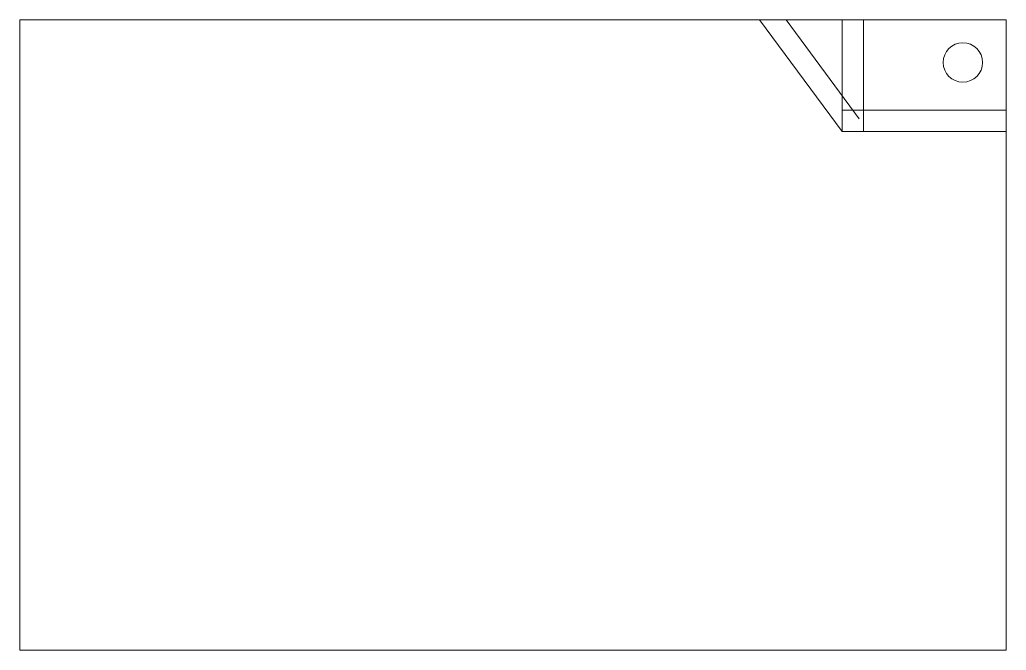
# Model space of a CAD drawing. Header units: inches. Extents: x 631 to 781, y 305 to 401.
import ezdxf

# ---------------------------------------------------------------- set-up
doc = ezdxf.new("R2010")
doc.units = ezdxf.units.IN
doc.header["$MEASUREMENT"] = 0
doc.layers.get('0').update_dxf_attribs({"color": 1, "lineweight": 9})

msp = doc.modelspace()

# ---------------------------------------------------------------- linework, layer by layer
at = {"lineweight": 5}
for p, q in [((781.05, 400.67), (743.49, 400.67)), ((756.05, 383.66), (743.49, 400.67)), ((758.67, 385.59), (747.53, 400.67)), ((756.05, 383.66), (756.05, 400.67)), ((759.3, 383.66), (759.3, 400.67)), ((781.05, 400.67), (777.45, 400.67)), ((781.05, 400.67), (781.05, 397.17)), ((781.05, 386.91), (756.05, 386.91)), ((781.05, 383.66), (756.05, 383.66))]:
    msp.add_line(p, q, dxfattribs=at)
msp.add_lwpolyline([(781.05, 400.67), (781.05, 304.67), (630.8, 304.67), (630.8, 400.67)], close=True, dxfattribs=at)
msp.add_circle((774.45, 394.17), 3, dxfattribs=at)

doc.saveas('drawing.dxf')
